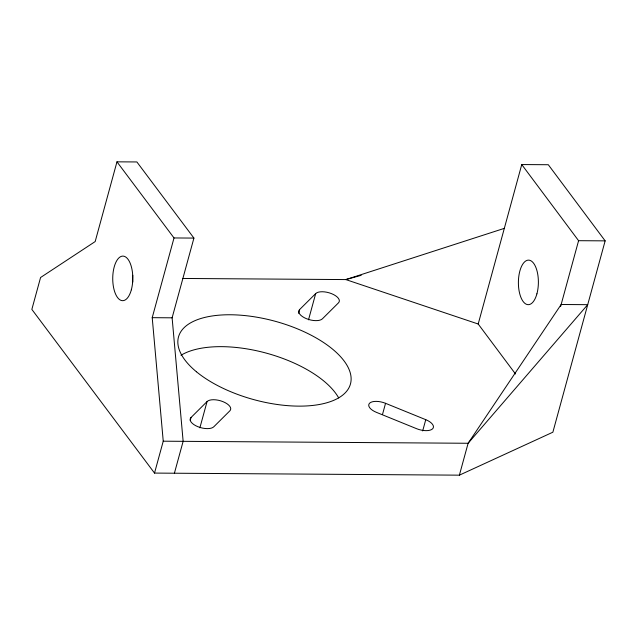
<?xml version="1.0" encoding="UTF-8"?>
<svg xmlns="http://www.w3.org/2000/svg" width="637" height="637" viewBox="0 0 637 637"><rect width="100%" height="100%" fill="white"/><g stroke="black" fill="none" stroke-linecap="round" stroke-linejoin="round"><path stroke-width="0.96" d="M174.411 473.203L183.138 441.314L172.117 317.815L193.919 238.087L136.875 161.949L116.969 161.838L95.176 241.566L40.577 277.509L31.85 309.399L154.512 473.084L459.388 475.162L552.876 432.197L605.15 240.858L548.298 164.728L521.751 164.561L478.196 324.01L515.492 373.975M154.512 473.084L163.239 441.194L152.219 317.672L174.012 237.951L116.969 161.838M190.24 420.34L191.012 417.53L207.065 401.565A12.629 5.749 15.3 0 1 223.022 401.668A12.629 5.749 15.3 0 1 229.869 410.817L213.801 426.79A12.629 5.749 15.3 0 1 197.844 426.679A12.629 5.749 15.3 0 1 191.012 417.53M199.883 427.825L207.065 401.565M298.602 313.3L299.629 309.55L315.689 293.585A12.629 5.749 15.3 0 1 331.638 293.689A12.629 5.749 15.3 0 1 338.486 302.838L322.418 318.811A12.629 5.749 15.3 0 1 306.469 318.699A12.629 5.749 15.3 0 1 299.629 309.55M308.507 319.846L315.689 293.585M382.471 414.568L385.544 403.317L425.755 419.672A12.629 5.749 15.3 0 1 432.595 428.82A12.629 5.749 15.3 0 1 416.638 428.709L376.427 412.354A12.629 5.749 15.3 0 1 369.595 403.205A12.629 5.749 15.3 0 1 385.544 403.317M422.681 430.923L425.755 419.672M459.388 475.162L468.107 443.272L561.157 304.502L587.712 304.677L468.107 443.272L163.239 441.194M560.632 306.413L578.587 240.69L521.751 164.561M504.321 228.365L345.827 279.579L182.763 278.457M361.171 275.351L345.827 279.579L478.196 324.01M174.012 237.951L193.919 238.087M578.587 240.69L605.15 240.858M152.219 317.672L172.117 317.815M180.988 355.271A89.132 40.601 15.3 0 1 265.963 353.033A89.132 40.601 15.3 0 1 338.693 397.958M132.751 282.064A22.287 10.033 -89.7 0 1 132.759 275.28M196.427 371.769A89.132 40.601 15.3 0 0 344.943 393.117A89.132 40.601 15.3 0 0 252.069 316.454A89.132 40.601 15.3 0 0 196.427 371.769M131.333 289.811A22.287 10.033 -89.7 0 0 123.029 256.106A22.287 10.033 -89.7 0 0 113.959 289.254A22.287 10.033 -89.7 0 0 131.333 289.811M536.911 293.824A22.279 10.001 -89.6 0 0 528.638 260.127A22.279 10.001 -89.6 0 0 519.601 293.267A22.279 10.001 -89.6 0 0 536.911 293.824"/></g></svg>
